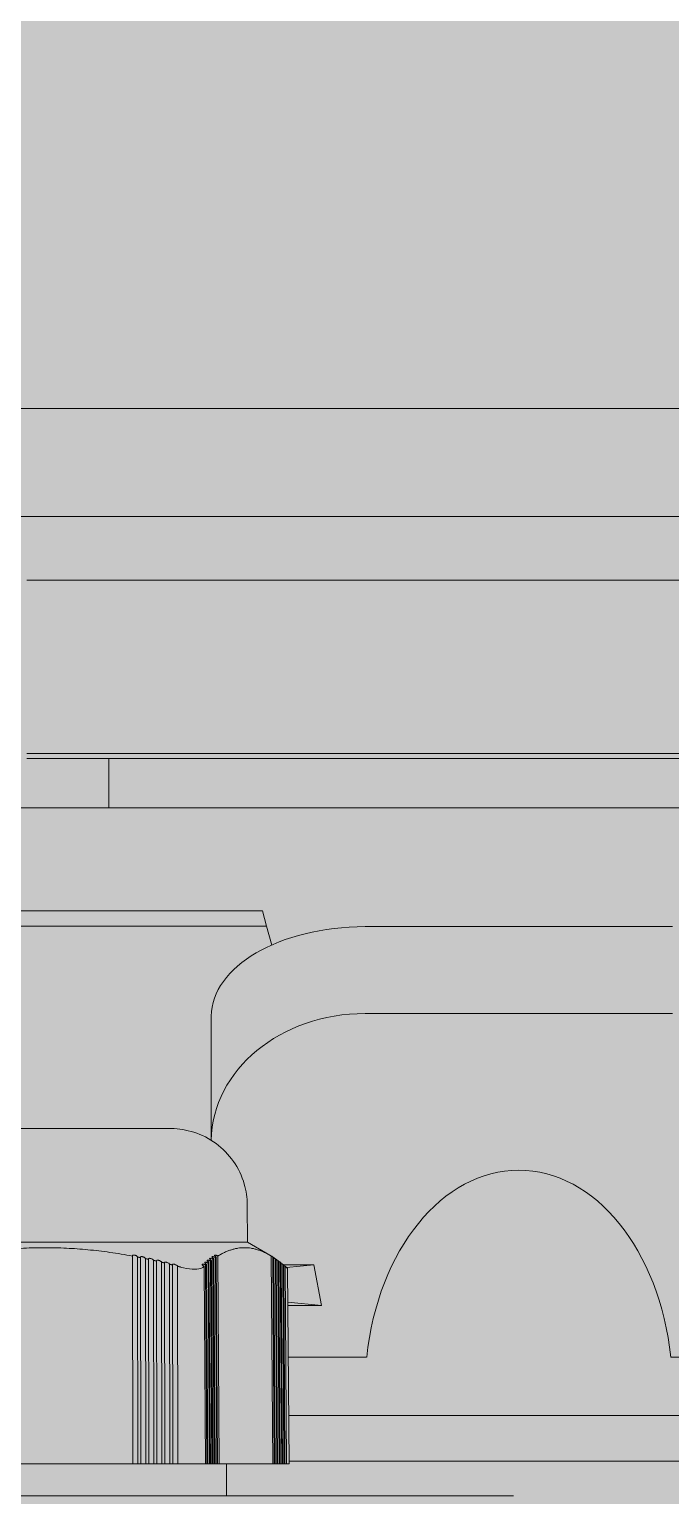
# Model space of a CAD drawing. Header units: centimetres. Extents: x 405564 to 502064, y 46284 to 60634.
# Drawn here: x 484536.43 to 484541.12, y 56089.27 to 56099.99 of the extents above; entities that cross this region are included whole.
import ezdxf

# ---------------------------------------------------------------- set-up
doc = ezdxf.new("R2010")
doc.units = ezdxf.units.CM
doc.layers.get('0').update_dxf_attribs({"color": 8, "lineweight": 9})
doc.layers.add('0-KRCN-MİMARİ-220526', color=8, linetype='Continuous', lineweight=9)
doc.layers.add('Visible (ISO)', color=8, linetype='Continuous', lineweight=18)
doc.layers.add('AS_NOT_MIMARI', color=8, linetype='Continuous')

# ---------------------------------------------------------------- blocks, each defined once
blk = doc.blocks.new('A$Cdfb98813')
h = blk.add_hatch()
h.set_pattern_fill('ANGLE', color=256)
h.set_pattern_definition([(0, (-482318.783, -59032.118), (0, 6.985), [5.08, -1.905]), (90, (-482318.783, -59032.118), (-6.985, 4e-16), [5.08, -1.905])])
h.paths.add_polyline_path([(2235.139, -683), (325.139, -683), (325.139, -933.015), (2235.139, -933.015)])
h.paths.add_polyline_path([(800, -700), (900, -700), (900, -800), (800, -800)], flags=16)
h.paths.add_polyline_path([(1700, -700), (1800, -700), (1800, -800), (1700, -800)], flags=16)
at = {"layer": 'Visible (ISO)'}
for p, q in [((678.377, -735.341), (722.627, -735.341)), ((684.419, -736.133), (696.111, -736.133)), ((686.665, -736.598), (693.865, -736.598)), ((693.865, -737.866), (686.665, -737.866)), ((686.665, -737.902), (686.702, -737.902)), ((686.702, -737.902), (687.227, -737.902)), ((687.227, -737.902), (693.302, -737.902)), ((687.265, -738.263), (687.265, -737.902)), ((703.059, -738.263), (678.813, -738.263)), ((688.39, -739.016), (678.813, -739.016)), ((688.39, -739.016), (688.42, -739.129)), ((678.8, -739.129), (688.42, -739.129)), ((688.42, -739.129), (688.457, -739.267)), ((691.39, -739.132), (689.14, -739.132)), ((689.14, -739.769), (691.39, -739.769)), ((688.015, -739.788), (688.015, -740.696)), ((685.006, -740.61), (687.284, -740.61)), ((688.278, -741.167), (688.281, -741.442)), ((684.448, -741.442), (688.281, -741.442)), ((688.281, -741.442), (688.444, -741.536)), ((687.439, -741.543), (687.441, -743.062)), ((687.475, -741.55), (687.477, -743.062)), ((687.497, -741.554), (687.499, -743.062)), ((687.534, -741.562), (687.536, -743.062)), ((687.556, -741.566), (687.558, -743.062)), ((687.592, -741.574), (687.595, -743.062)), ((687.614, -741.579), (687.617, -743.062)), ((687.653, -743.062), (687.651, -741.588)), ((687.998, -741.588), (688.008, -743.062)), ((688.009, -741.579), (688.019, -743.062)), ((688.025, -743.062), (688.016, -741.574)), ((688.037, -743.062), (688.027, -741.566)), ((688.043, -743.062), (688.033, -741.562)), ((688.055, -743.062), (688.045, -741.554)), ((688.061, -743.062), (688.051, -741.55)), ((688.072, -743.062), (688.062, -741.543)), ((688.454, -741.543), (688.465, -743.062)), ((688.466, -741.55), (688.476, -743.062)), ((688.472, -741.554), (688.483, -743.062)), ((688.484, -741.562), (688.494, -743.062)), ((688.49, -741.566), (688.5, -743.062)), ((688.502, -741.574), (688.512, -743.062)), ((688.508, -741.579), (688.518, -743.062)), ((688.53, -743.062), (688.52, -741.588)), ((687.675, -743.062), (687.673, -741.593)), ((687.712, -743.062), (687.709, -741.602)), ((687.734, -743.062), (687.731, -741.608)), ((687.77, -743.062), (687.768, -741.617)), ((687.962, -741.617), (687.972, -743.062)), ((687.973, -741.608), (687.983, -743.062)), ((687.98, -741.602), (687.99, -743.062)), ((687.991, -741.593), (688.001, -743.062)), ((688.536, -743.062), (688.526, -741.593)), ((688.547, -743.062), (688.538, -741.602)), ((688.766, -741.607), (688.544, -741.607)), ((688.554, -743.062), (688.545, -741.608)), ((688.565, -743.062), (688.556, -741.617)), ((688.766, -741.607), (688.566, -741.627)), ((688.584, -743.062), (688.573, -741.636)), ((688.822, -741.905), (688.766, -741.607)), ((688.575, -741.881), (688.822, -741.905)), ((688.575, -741.905), (688.822, -741.905)), ((689.152, -742.283), (688.578, -742.283)), ((692.515, -742.283), (691.377, -742.283)), ((688.581, -742.709), (703.24, -742.709)), ((687.441, -743.062), (686.16, -743.062)), ((687.477, -743.062), (687.441, -743.062)), ((687.499, -743.062), (687.477, -743.062)), ((687.536, -743.062), (687.499, -743.062)), ((687.558, -743.062), (687.536, -743.062)), ((687.595, -743.062), (687.558, -743.062)), ((687.617, -743.062), (687.595, -743.062)), ((687.653, -743.062), (687.617, -743.062)), ((687.675, -743.062), (687.653, -743.062)), ((687.712, -743.062), (687.675, -743.062)), ((687.734, -743.062), (687.712, -743.062)), ((687.77, -743.062), (687.734, -743.062)), ((687.798, -743.062), (687.77, -743.062)), ((687.798, -743.062), (687.963, -743.062)), ((687.972, -743.062), (687.963, -743.062)), ((687.983, -743.062), (687.972, -743.062)), ((687.99, -743.062), (687.983, -743.062)), ((688.001, -743.062), (687.99, -743.062)), ((688.008, -743.062), (688.001, -743.062)), ((688.019, -743.062), (688.008, -743.062)), ((688.025, -743.062), (688.019, -743.062)), ((688.037, -743.062), (688.025, -743.062)), ((688.043, -743.062), (688.037, -743.062)), ((688.055, -743.062), (688.043, -743.062)), ((688.061, -743.062), (688.055, -743.062)), ((688.072, -743.062), (688.061, -743.062)), ((688.465, -743.062), (688.072, -743.062)), ((688.127, -743.296), (688.127, -743.062)), ((688.476, -743.062), (688.465, -743.062)), ((688.483, -743.062), (688.476, -743.062)), ((688.494, -743.062), (688.483, -743.062)), ((688.5, -743.062), (688.494, -743.062)), ((688.512, -743.062), (688.5, -743.062)), ((688.518, -743.062), (688.512, -743.062)), ((688.53, -743.062), (688.518, -743.062)), ((688.536, -743.062), (688.53, -743.062)), ((688.547, -743.062), (688.536, -743.062)), ((688.554, -743.062), (688.547, -743.062)), ((688.565, -743.062), (688.554, -743.062)), ((688.574, -743.062), (688.565, -743.062)), ((688.574, -743.062), (688.584, -743.062)), ((703.24, -743.042), (688.584, -743.042)), ((678.377, -743.296), (690.227, -743.296))]:
    blk.add_line(p, q, dxfattribs=at)
at = {"layer": 'Visible (ISO)', "extrusion": (0, 0, -1)}
for centre, major_axis, ratio, start_param, end_param in [((689.14, -739.788), (-1.125, 0), 0.582425, 0, 1.570796), ((689.14, -740.704), (1.125, 0), 0.831789, 3.151068, 4.712389), ((690.265, -742.521), (0, 1.607), 0.700208, 4.860726, 7.705644)]:
    blk.add_ellipse(centre, major_axis=major_axis, ratio=ratio, start_param=start_param, end_param=end_param, dxfattribs=at)
at = {"layer": 'Visible (ISO)'}
for points, knots in [([(687.723, -740.61), (687.723, -740.61), (687.723, -740.61), (687.722, -740.61), (687.718, -740.61), (687.706, -740.61), (687.685, -740.61), (687.664, -740.61), (687.634, -740.61), (687.597, -740.61), (687.559, -740.61), (687.514, -740.61), (687.462, -740.61), (687.435, -740.61), (687.407, -740.61), (687.378, -740.61), (687.348, -740.61), (687.317, -740.61), (687.284, -740.61)], [0.736805, 0.736805, 0.736805, 0.736805, 0.75, 0.75, 0.75, 0.8125, 0.8125, 0.8125, 0.875, 0.875, 0.875, 0.9375, 0.9375, 0.9375, 0.9687532, 0.9687532, 0.9687532, 1, 1, 1, 1]), ([(688.278, -741.167), (688.278, -741.117), (688.27, -741.065), (688.24, -740.957), (688.212, -740.9), (688.142, -740.8), (688.099, -740.756), (688.001, -740.683), (687.945, -740.655), (687.834, -740.62), (687.778, -740.61), (687.723, -740.61)], [0, 0, 0, 0, 0.203125, 0.203125, 0.449055, 0.449055, 0.692054, 0.692054, 0.935831, 0.935831, 1.157549, 1.157549, 1.157549, 1.157549]), ([(687.439, -741.543), (687.438, -741.542), (687.438, -741.542), (687.438, -741.54), (687.438, -741.539), (687.439, -741.537), (687.44, -741.537), (687.443, -741.535), (687.445, -741.535), (687.449, -741.535), (687.451, -741.535), (687.456, -741.536), (687.458, -741.537), (687.463, -741.539), (687.466, -741.54), (687.47, -741.543), (687.471, -741.545), (687.474, -741.547), (687.475, -741.548), (687.475, -741.55)], [-0.15404177, -0.15404177, -0.15404177, -0.15404177, -0.15195691, -0.15195691, -0.14100465, -0.14100465, -0.13170386, -0.13170386, -0.12240308, -0.12240308, -0.11311111, -0.11311111, -0.10381914, -0.10381914, -0.09287615, -0.09287615, -0.08193315, -0.08193315, -0.0725969, -0.0725969, -0.0725969, -0.0725969]), ([(687.534, -741.562), (687.533, -741.56), (687.532, -741.559), (687.53, -741.556), (687.528, -741.555), (687.524, -741.552), (687.521, -741.551), (687.517, -741.549), (687.514, -741.548), (687.509, -741.547), (687.507, -741.547), (687.503, -741.547), (687.501, -741.547), (687.499, -741.548), (687.498, -741.549), (687.497, -741.551), (687.496, -741.552), (687.497, -741.554), (687.497, -741.554), (687.497, -741.554)], [0.07187338, 0.07187338, 0.07187338, 0.07187338, 0.08192696, 0.08192696, 0.09286974, 0.09286974, 0.10381253, 0.10381253, 0.11310472, 0.11310472, 0.12239692, 0.12239692, 0.13169861, 0.13169861, 0.14100031, 0.14100031, 0.15195309, 0.15195309, 0.15331396, 0.15331396, 0.15331396, 0.15331396]), ([(687.592, -741.574), (687.592, -741.574), (687.592, -741.574), (687.592, -741.573), (687.591, -741.571), (687.588, -741.569), (687.586, -741.567), (687.582, -741.565), (687.579, -741.563), (687.575, -741.561), (687.572, -741.561), (687.568, -741.56), (687.565, -741.559), (687.561, -741.559), (687.56, -741.56), (687.557, -741.561), (687.556, -741.561), (687.555, -741.563), (687.555, -741.565), (687.556, -741.566), (687.556, -741.566), (687.556, -741.566)], [0.07116546, 0.07116546, 0.07116546, 0.07116546, 0.07123852, 0.07123852, 0.08192043, 0.08192043, 0.09286303, 0.09286303, 0.10380563, 0.10380563, 0.11309808, 0.11309808, 0.12239054, 0.12239054, 0.13169317, 0.13169317, 0.1409958, 0.1409958, 0.1519491, 0.1519491, 0.15260197, 0.15260197, 0.15260197, 0.15260197]), ([(687.651, -741.588), (687.651, -741.588), (687.651, -741.588), (687.65, -741.586), (687.649, -741.585), (687.646, -741.582), (687.644, -741.581), (687.64, -741.578), (687.637, -741.577), (687.633, -741.575), (687.63, -741.574), (687.626, -741.573), (687.623, -741.573), (687.62, -741.573), (687.618, -741.573), (687.615, -741.574), (687.615, -741.575), (687.614, -741.577), (687.614, -741.578), (687.614, -741.579)], [0.07047338, 0.07047338, 0.07047338, 0.07047338, 0.0712324, 0.0712324, 0.08191361, 0.08191361, 0.09285604, 0.09285604, 0.10379847, 0.10379847, 0.11309123, 0.11309123, 0.12238398, 0.12238398, 0.13168756, 0.13168756, 0.14099115, 0.14099115, 0.15190605, 0.15190605, 0.15190605, 0.15190605]), ([(687.709, -741.602), (687.709, -741.602), (687.709, -741.602), (687.708, -741.6), (687.707, -741.599), (687.704, -741.596), (687.703, -741.595), (687.698, -741.592), (687.695, -741.591), (687.691, -741.589), (687.688, -741.588), (687.684, -741.587), (687.682, -741.587), (687.678, -741.587), (687.676, -741.587), (687.674, -741.588), (687.673, -741.589), (687.672, -741.591), (687.672, -741.592), (687.673, -741.593)], [0.06979733, 0.06979733, 0.06979733, 0.06979733, 0.07122607, 0.07122607, 0.08190653, 0.08190653, 0.09284881, 0.09284881, 0.10379109, 0.10379109, 0.11308418, 0.11308418, 0.12237727, 0.12237727, 0.13168182, 0.13168182, 0.14098636, 0.14098636, 0.15122632, 0.15122632, 0.15122632, 0.15122632]), ([(687.991, -741.593), (687.989, -741.592), (687.986, -741.591), (687.982, -741.589), (687.979, -741.588), (687.975, -741.587), (687.973, -741.587), (687.97, -741.587), (687.969, -741.587), (687.967, -741.588), (687.967, -741.589), (687.967, -741.591), (687.967, -741.592), (687.969, -741.595), (687.971, -741.596), (687.973, -741.598), (687.974, -741.599), (687.977, -741.6), (687.979, -741.602), (687.98, -741.602), (687.98, -741.602)], [0.0935752, 0.0935752, 0.0935752, 0.0935752, 0.10381515, 0.10381515, 0.1131197, 0.1131197, 0.12242424, 0.12242424, 0.13171733, 0.13171733, 0.14101042, 0.14101042, 0.1519527, 0.1519527, 0.16289498, 0.16289498, 0.16289498, 0.17357545, 0.17357545, 0.17500418, 0.17500418, 0.17500418, 0.17500418]), ([(688.009, -741.579), (688.006, -741.578), (688.004, -741.577), (687.999, -741.575), (687.997, -741.574), (687.992, -741.573), (687.991, -741.573), (687.987, -741.573), (687.986, -741.573), (687.985, -741.574), (687.984, -741.575), (687.985, -741.577), (687.985, -741.578), (687.988, -741.581), (687.989, -741.582), (687.991, -741.583), (687.993, -741.585), (687.995, -741.586), (687.997, -741.588), (687.998, -741.588), (687.998, -741.588)], [0.09290634, 0.09290634, 0.09290634, 0.09290634, 0.10382122, 0.10382122, 0.1131248, 0.1131248, 0.12242838, 0.12242838, 0.13172114, 0.13172114, 0.14101389, 0.14101389, 0.15195632, 0.15195632, 0.16289875, 0.16289875, 0.16289875, 0.17357996, 0.17357996, 0.17433899, 0.17433899, 0.17433899, 0.17433899]), ([(688.027, -741.566), (688.027, -741.566), (688.026, -741.566), (688.024, -741.565), (688.021, -741.563), (688.016, -741.561), (688.014, -741.561), (688.01, -741.56), (688.008, -741.559), (688.005, -741.559), (688.004, -741.56), (688.002, -741.561), (688.002, -741.561), (688.003, -741.563), (688.003, -741.565), (688.006, -741.567), (688.007, -741.569), (688.009, -741.57), (688.011, -741.571), (688.013, -741.573), (688.015, -741.574), (688.016, -741.574), (688.016, -741.574)], [0.09222066, 0.09222066, 0.09222066, 0.09222066, 0.09287372, 0.09287372, 0.10382702, 0.10382702, 0.11312965, 0.11312965, 0.12243228, 0.12243228, 0.13172473, 0.13172473, 0.14101719, 0.14101719, 0.15195979, 0.15195979, 0.16290239, 0.16290239, 0.16290239, 0.17358429, 0.17358429, 0.17365753, 0.17365753, 0.17365753, 0.17365753]), ([(688.045, -741.554), (688.044, -741.554), (688.044, -741.554), (688.041, -741.552), (688.038, -741.551), (688.034, -741.549), (688.031, -741.548), (688.027, -741.547), (688.025, -741.547), (688.023, -741.547), (688.021, -741.547), (688.02, -741.548), (688.02, -741.549), (688.02, -741.551), (688.021, -741.552), (688.024, -741.555), (688.025, -741.556), (688.027, -741.558), (688.029, -741.559), (688.031, -741.56), (688.033, -741.562)], [0.09151867, 0.09151867, 0.09151867, 0.09151867, 0.09287973, 0.09287973, 0.10383251, 0.10383251, 0.11313421, 0.11313421, 0.12243591, 0.12243591, 0.1317281, 0.1317281, 0.14102029, 0.14102029, 0.15196308, 0.15196308, 0.16290587, 0.16290587, 0.16290587, 0.17295966, 0.17295966, 0.17295966, 0.17295966]), ([(688.062, -741.543), (688.062, -741.542), (688.061, -741.542), (688.058, -741.54), (688.056, -741.539), (688.051, -741.537), (688.049, -741.537), (688.045, -741.535), (688.043, -741.535), (688.04, -741.535), (688.039, -741.535), (688.038, -741.536), (688.038, -741.537), (688.038, -741.539), (688.039, -741.54), (688.042, -741.543), (688.044, -741.545), (688.046, -741.546), (688.047, -741.547), (688.049, -741.548), (688.051, -741.55)], [0.09080055, 0.09080055, 0.09080055, 0.09080055, 0.09288541, 0.09288541, 0.10383768, 0.10383768, 0.11313846, 0.11313846, 0.12243924, 0.12243924, 0.13173121, 0.13173121, 0.14102318, 0.14102318, 0.15196618, 0.15196618, 0.16290917, 0.16290917, 0.16290917, 0.17224543, 0.17224543, 0.17224543, 0.17224543]), ([(688.466, -741.55), (688.464, -741.548), (688.461, -741.547), (688.458, -741.545), (688.456, -741.544), (688.454, -741.543)], [0.0725969, 0.0725969, 0.0725969, 0.0725969, 0.08193315, 0.08193315, 0.08940635, 0.08940635, 0.08940635, 0.08940635]), ([(688.484, -741.562), (688.481, -741.56), (688.479, -741.559), (688.475, -741.557), (688.474, -741.556), (688.472, -741.555)], [0.07187338, 0.07187338, 0.07187338, 0.07187338, 0.08192696, 0.08192696, 0.08867293, 0.08867293, 0.08867293, 0.08867293]), ([(688.502, -741.574), (688.502, -741.574), (688.502, -741.574), (688.499, -741.573), (688.497, -741.571), (688.493, -741.569), (688.492, -741.569), (688.49, -741.568)], [0.07116546, 0.07116546, 0.07116546, 0.07116546, 0.07123852, 0.07123852, 0.08192043, 0.08192043, 0.08795056, 0.08795056, 0.08795056, 0.08795056]), ([(688.52, -741.588), (688.52, -741.588), (688.519, -741.588), (688.517, -741.586), (688.514, -741.585), (688.511, -741.583), (688.51, -741.582), (688.508, -741.581)], [0.07047338, 0.07047338, 0.07047338, 0.07047338, 0.0712324, 0.0712324, 0.08191361, 0.08191361, 0.08723963, 0.08723963, 0.08723963, 0.08723963]), ([(687.768, -741.617), (687.768, -741.617), (687.768, -741.617), (687.767, -741.615), (687.766, -741.614), (687.763, -741.611), (687.761, -741.61), (687.756, -741.607), (687.754, -741.606), (687.749, -741.604), (687.747, -741.603), (687.742, -741.602), (687.74, -741.602), (687.736, -741.602), (687.734, -741.602), (687.732, -741.603), (687.731, -741.604), (687.731, -741.606), (687.731, -741.607), (687.731, -741.608)], [0.0691374, 0.0691374, 0.0691374, 0.0691374, 0.07121955, 0.07121955, 0.08189923, 0.08189923, 0.09284138, 0.09284138, 0.10378353, 0.10378353, 0.11307698, 0.11307698, 0.12237044, 0.12237044, 0.13167596, 0.13167596, 0.14098147, 0.14098147, 0.1505631, 0.1505631, 0.1505631, 0.1505631]), ([(687.955, -741.623), (687.953, -741.625), (687.951, -741.627), (687.936, -741.636), (687.916, -741.639), (687.87, -741.639), (687.841, -741.636), (687.804, -741.627), (687.797, -741.625), (687.79, -741.623)], [-1.5855563, -1.5855563, -1.5855563, -1.5855563, -1.5574862, -1.5574862, -1.4319839, -1.4319839, -1.3064816, -1.3064816, -1.2784115, -1.2784115, -1.2784115, -1.2784115]), ([(687.973, -741.608), (687.971, -741.607), (687.969, -741.606), (687.964, -741.604), (687.962, -741.603), (687.958, -741.602), (687.956, -741.602), (687.952, -741.602), (687.951, -741.602), (687.949, -741.603), (687.949, -741.604), (687.949, -741.606), (687.949, -741.607), (687.951, -741.61), (687.953, -741.611), (687.955, -741.613), (687.956, -741.614), (687.958, -741.615), (687.961, -741.617), (687.962, -741.617), (687.962, -741.617)], [0.09422736, 0.09422736, 0.09422736, 0.09422736, 0.10380885, 0.10380885, 0.11311437, 0.11311437, 0.12241988, 0.12241988, 0.13171334, 0.13171334, 0.1410068, 0.1410068, 0.15194894, 0.15194894, 0.16289109, 0.16289109, 0.16289109, 0.17357077, 0.17357077, 0.17565293, 0.17565293, 0.17565293, 0.17565293]), ([(688.538, -741.602), (688.537, -741.602), (688.537, -741.602), (688.534, -741.6), (688.532, -741.599), (688.529, -741.597), (688.528, -741.596), (688.527, -741.596)], [0.06979708, 0.06979708, 0.06979708, 0.06979708, 0.07122607, 0.07122607, 0.08190653, 0.08190653, 0.0865404, 0.0865404, 0.0865404, 0.0865404]), ([(688.556, -741.617), (688.555, -741.617), (688.555, -741.617), (688.552, -741.615), (688.549, -741.614), (688.546, -741.612), (688.545, -741.612), (688.545, -741.611)], [0.0691374, 0.0691374, 0.0691374, 0.0691374, 0.07121955, 0.07121955, 0.08189923, 0.08189923, 0.0858533, 0.0858533, 0.0858533, 0.0858533]), ([(688.563, -741.623), (688.565, -741.625), (688.566, -741.627), (688.571, -741.632), (688.573, -741.634), (688.573, -741.636)], [1.27841147, 1.27841147, 1.27841147, 1.27841147, 1.30648163, 1.30648163, 1.36708442, 1.36708442, 1.36708442, 1.36708442])]:
    blk.add_open_spline(points, degree=3, knots=knots, dxfattribs=at)
blk.add_open_spline([(688.278, -741.167), (688.278, -741.167), (688.278, -741.167), (688.278, -741.167)], degree=3, dxfattribs=at)
for points, weights in [([(686.158, -741.543), (686.798, -741.423), (687.439, -741.543)], [1.68060723785, 1.77086825459, 1.6806072379]), ([(688.062, -741.543), (688.258, -741.423), (688.454, -741.543)], [1.68060723599, 1.77086825566, 1.68060723794]), ([(687.475, -741.55), (687.486, -741.552), (687.497, -741.554)], [1.67560206707, 1.67407202059, 1.67249527997]), ([(687.534, -741.562), (687.545, -741.564), (687.556, -741.566)], [1.66715046072, 1.66552116025, 1.66384654927]), ([(687.592, -741.574), (687.603, -741.577), (687.614, -741.579)], [1.65818441146, 1.65646258566, 1.65469687329]), ([(687.651, -741.588), (687.662, -741.59), (687.673, -741.593)], [1.64874002515, 1.6469324594, 1.64508246001]), ([(687.991, -741.593), (687.994, -741.59), (687.998, -741.588)], [1.6450824635, 1.64693246075, 1.64874002446]), ([(688.009, -741.579), (688.012, -741.577), (688.016, -741.574)], [1.65469687332, 1.65646258147, 1.65818440326]), ([(688.027, -741.566), (688.03, -741.564), (688.033, -741.562)], [1.66384652414, 1.66552113922, 1.66715044357]), ([(688.045, -741.554), (688.048, -741.552), (688.051, -741.55)], [1.67249525517, 1.67407200696, 1.67560206398]), ([(688.466, -741.55), (688.469, -741.552), (688.472, -741.554)], [1.67560206718, 1.67407201911, 1.6724952768]), ([(688.484, -741.562), (688.487, -741.564), (688.49, -741.566)], [1.66715046063, 1.66552115947, 1.66384654775]), ([(688.502, -741.574), (688.505, -741.577), (688.508, -741.579)], [1.6581844112, 1.65646258553, 1.65469687331]), ([(688.52, -741.588), (688.523, -741.59), (688.526, -741.593)], [1.64874002508, 1.64693244261, 1.6450824257]), ([(687.709, -741.602), (687.72, -741.605), (687.731, -741.608)], [1.63885357366, 1.63696705018, 1.63503956445]), ([(687.768, -741.617), (687.779, -741.62), (687.79, -741.623)], [1.62856117515, 1.6266142705, 1.62462836017]), ([(687.955, -741.623), (687.959, -741.62), (687.962, -741.617)], [1.62462836062, 1.62661427111, 1.62856117592]), ([(687.973, -741.608), (687.977, -741.605), (687.98, -741.602)], [1.635039568, 1.63696705316, 1.6388535761]), ([(688.538, -741.602), (688.541, -741.605), (688.545, -741.608)], [1.63885355867, 1.63696704229, 1.63503956398]), ([(688.556, -741.617), (688.559, -741.62), (688.563, -741.623)], [1.62856117653, 1.62661427145, 1.62462836067])]:
    blk.add_rational_spline(points, weights, degree=2, dxfattribs=at)
blk = doc.blocks.new('A$C6A10306C')
at = {"layer": 'AS_NOT_MIMARI'}
blk.add_blockref('A$Cdfb98813', (13285.68, -3801.454), dxfattribs=at)

msp = doc.modelspace()

# ---------------------------------------------------------------- block references
at = {"layer": '0-KRCN-MİMARİ-220526'}
msp.add_blockref('A$C6A10306C', (470564.066, 60634.016), dxfattribs=at)

doc.saveas('drawing.dxf')
